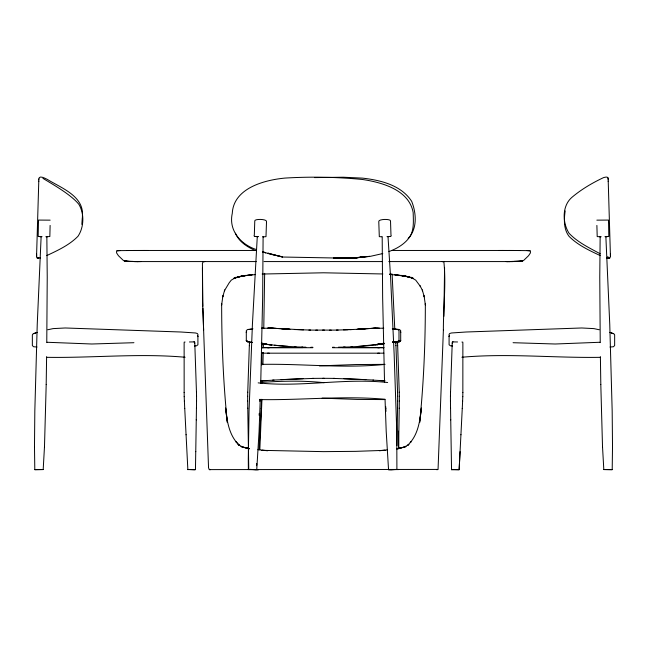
<?xml version="1.0" encoding="UTF-8"?>
<svg xmlns="http://www.w3.org/2000/svg" width="647" height="647" viewBox="0 0 647 647"><rect width="100%" height="100%" fill="white"/><g stroke="black" fill="none" stroke-linecap="round" stroke-linejoin="round"><path stroke-width="0.97" d="M261.776 383.517L261.776 380.541M261.784 364.973L261.792 352.518M261.792 347.86L261.792 345.716M460.066 451.622L459.144 469.682L451.549 469.698L451.921 469.447M462.848 392.583L462.872 343.161L462.799 342.15L461.934 342.053M34.485 446.689L34.825 410.926L37.243 324.365L41.093 237.522L40.729 236.584L41.351 236.632M196.542 401.18L196.551 396.287M204.8 261.614L203.126 261.889L202.414 263.361L202.834 306.266M397.622 401.172L397.63 396.287M399.328 401.164L399.336 396.279M36.58 253.859L36.758 257.829L40.535 257.918M264.663 273.333L263.766 328.636M385.046 399.361L386.21 431.452L388.548 469.714L396.902 469.471L396.773 431.128L394.152 354.313L390.562 276.892L388.063 237.506L388.418 236.527L387.108 236.624M452.229 343.128L452.334 341.98L453.094 341.899M46.77 342.603L47.231 277.118L46.859 237.667L47.271 236.713L46.188 236.794M196.445 408.378L196.542 400.994M397.525 408.362L397.622 401.003M399.231 408.338L399.328 400.994M462.783 396.676L462.848 392.405M36.556 256.406L38.78 181.071M46.188 384.512L46.608 356.594M196.267 419.911L196.445 408.192M195.758 451.646L196.267 419.717M397.525 408.208L396.926 445.589M398.592 448.484L399.231 408.184M194.666 469.706L187.856 469.471L195.459 469.682L195.75 451.444M46.196 384.504L44.481 446.802M608.051 178.257C607.913 176.299 604.913 177.302 603.602 177.593C592.353 182.883 581.499 189.272 571.964 197.295C561.831 205.932 562.38 222.786 569.045 233.276C577.731 242.374 589.312 247.866 600.222 253.802M612.199 469.633L603.813 469.52L612.199 469.633L612.515 446.689L612.175 410.934L609.757 324.365L605.907 237.522L606.271 236.584L605.649 236.632M247.664 396.457L247.744 392.187M450.449 396.457L450.53 392.187M50.118 225.431L49.843 236.519L45.961 236.753M263.224 352.631L262.925 364.601M263.337 347.633L263.426 343.63M185.066 342.053L184.201 342.15L184.128 343.161L184.152 392.583M194.771 343.128L194.666 341.98L193.906 341.899M260.725 383.534L262.65 297.749L263.103 236.794M262.456 382.547L262.512 380.557M82.339 217.457L81.837 224.396M82.371 216.462C84.466 196.259 61.562 188.156 47.49 179.518C45.573 178.564 38.65 174.601 38.869 179.243M260.248 399.345L259.083 431.412L256.754 469.576M261.954 399.361L259.827 449.705M247.744 392.365L249.346 345.522M443.874 316.359L444.586 267.769M450.53 392.365L452.132 345.522M459.144 469.682L452.334 469.447M443.381 330.002C443.292 307.673 446.22 283.928 443.874 261.889L442.2 261.614M38.788 181.427L38.86 178.887M249.346 345.676L249.443 342.975M259.827 401.383L259.9 399.328M261.534 401.375L261.606 399.32M443.397 329.808L438.051 469.431L209.313 469.609L208.544 467.862L202.608 301.801L202.414 267.769M452.132 345.676L452.229 342.975M462.613 401.375L462.791 396.498M249.499 342.166L249.443 343.128M261.186 408.54L261.534 401.205M462.265 408.556L462.613 401.205M259.14 415.277L259.237 413.36M260.612 420.024L261.186 408.394M259.091 449.633L260.612 419.903M460.931 434.8L462.265 408.378M460.939 434.606L459.144 469.576L451.549 469.576M44.481 446.77L43.187 469.576L34.801 469.576M608.22 181.071L610.444 256.406L609.878 258.08L607.347 258.064M565.171 210.971C563.917 219.406 563.577 229.256 569.077 236.373C577.755 245.124 589.174 250.389 600.181 255.557M449.333 336.003L449.091 336.618L449.398 335.963M398.989 340.5L397.606 341.762L392.931 342.473M400.695 340.5L399.312 341.762L397.234 342.158M262.763 251.877L270.931 254.344L282.602 256.81M388.548 469.714L396.926 469.439M263.03 236.875L265.99 236.656L266.515 221.549C267.009 218.864 253.826 218.718 254.772 221.104L254.32 235.047C253.034 236.503 256.252 236.6 254.853 236.414M408.152 238.452C417.566 228.852 416.312 212.912 411.686 201.346C401.164 185.082 380.517 180.157 362.449 178.119L343.379 177.229L314.499 177.601M388.936 251.546C397.209 248.602 405.232 243.757 410.166 236.309C414.242 229.111 413.344 220.449 413.166 212.515C409.066 189.886 381.997 182.365 362.401 179.478L362.239 179.454C336.513 176.979 310.511 176.526 284.712 178.095L284.551 178.119C263.992 180.125 233.567 188.293 232.281 213.332C228.391 230.494 240.838 244.534 256.333 249.556M608.261 256.98L607.582 256.81M596.849 220.15L608.487 220.077L608.835 236.357L606.271 236.632M508.914 261.574L522.598 261.056L511.672 261.574L519.46 261.445L522.517 261.056L523.811 260.28L528.591 255.678L530.411 252.904L530.451 251.343L529.853 250.648L527.087 250.518M36.588 332.534L32.722 334.119L32.35 334.968L32.35 345.547L33.555 346.743L37.016 347.035M437.687 469.609L436.741 469.73M46.819 255.557C57.858 250.357 69.366 245.1 78.012 236.252C84.094 227.17 84.442 213.769 78.894 204.355C70.483 194.027 51.129 183.497 42.904 178.329M233.64 278.331L242.471 275.929L252.33 274.66L237.635 276.867M35.367 332.898L37.194 332.356M233.915 278.307L242.471 275.929L255.484 274.554M33.846 333.472L35.536 333.011M382.789 253.551L370.682 256.269L363.185 257.255L345.441 258.193L282.48 257.021L273.042 254.619M397.832 448.678L406.057 446.559L397.8 448.711M47.749 329.768L53.054 328.619L65.21 327.98L180.828 332L195.434 332.97L197.262 333.464L197.909 334.297L197.909 344.77L196.518 345.813L194.44 346.024M396.635 448.856L403.987 447.247L408.953 444.473L407.804 445.152L410.974 441.828L410.238 442.588C418.391 433.037 420.057 420.016 421.407 407.998L419.677 422.37C423.712 382.959 425.362 343.233 425.338 303.629L425.402 305.093L424.052 295.719L424.27 296.811L422.289 289.969L422.628 290.827L420.129 285.917L420.582 286.67L415.73 280.151L410.724 277.191L413.36 278.331M251.125 329.202L249.241 329.517M240.538 276.301L242.471 275.929M397.29 342.134L399.336 341.737L400.695 340.629L400.695 330.649L399.466 329.517L392.381 328.684M397.856 448.751L400.679 448.25L396.781 448.743M243.264 275.792L245.625 275.396L234.998 277.854L236.276 277.191L231.27 280.151L229.184 282.812L224.372 290.827L224.711 289.969L222.73 296.811L222.948 295.719L221.597 305.093L221.662 303.629C221.638 343.233 223.288 382.959 227.323 422.37L225.593 407.998C226.968 421.108 229.087 435.649 239.196 445.152L238.047 444.473L243.013 447.247L249.2 448.711M383.752 343.654L358.26 346.436M384.051 343.889L366.598 345.935L350.949 346.881M369.607 256.301L355.858 257.789L362.765 257.166M375.098 344.916L375.923 344.802M376.805 344.916L377.63 344.802M393.02 342.449L397.63 341.737L398.989 340.629L398.989 330.649L397.759 329.517L392.357 328.838M519.015 261.445L522.517 261.056M382.199 343.606L384.092 343.395M390.432 236.414C389.033 236.6 392.26 236.503 390.974 235.047L390.521 221.104C391.273 218.694 378.26 218.921 378.778 221.549L379.304 236.656L381.884 236.778M252.937 328.838L247.534 329.517L246.305 330.649L246.305 340.629L247.688 341.762L252.362 342.473M387.157 449.9L379.36 450.676L385.175 450.336L355.801 451.347L323.5 451.638L261.825 450.336L267.64 450.676L257.886 449.697M378.414 344.026L380.355 343.832M382.296 343.646L384.229 343.452L382.474 343.614M34.801 469.633L43.187 469.52L34.801 469.633L34.485 446.656M378.091 344.018L379.846 343.856L377.832 344.026M354.871 257.829L333.472 258.056L346.994 258.169L364.795 257.045L345.441 258.193L362.765 257.263L353.666 257.959L355.13 257.846M382.094 343.517L383.897 343.355M382.523 343.452L384.229 343.306M381.811 343.686L383.8 343.517M355.858 257.789L361.778 257.296M365.393 328.83L358.713 329.299L370.691 328.474M387.933 236.592L390.044 236.438M363.687 328.83L357.007 329.299L375.592 328.102M387.69 236.608L389.413 236.487M383.614 364.544C343.096 368.539 302.513 363.614 261.938 364.366M274.029 380.129L260.555 380.905M267.413 380.565L262.003 380.905M261.477 328.304L263.24 328.191M387.246 236.616L388.119 236.559M371.321 328.369L383.76 328.191M373.028 328.369L379.199 327.98M609.984 347.035L613.445 346.743L614.65 345.547L614.65 334.968L614.278 334.119L610.412 332.534M272.581 380.129L303.031 378.657M608.293 258.177L609.345 258.113L608.35 258.169M262.003 382.361C282.674 380.913 303.459 380.525 324.098 382.692M599.906 342.271L555.191 344.002L513.071 342.708M352.712 257.959L355.074 257.829M372.526 328.361L377.298 328.102M461.893 357.241C507.863 353.157 553.889 358.042 599.906 357.33M281.146 379.611L313.617 378.398M117.236 250.648L130.055 250.518M119.913 250.518L117.147 250.648L116.549 251.343L116.589 252.904L118.409 255.678L123.189 260.28L124.402 261.056L127.54 261.445L135.328 261.574L124.402 261.056L127.985 261.445M343.492 329.865L359.967 329.202M347.997 329.735L336.391 330.075M349.865 329.655L352.664 329.525M120.488 250.518L117.147 250.648L120.196 250.518M604.953 236.689L608.107 236.559M347.771 258.137L356.764 257.765M133.929 342.708L91.809 344.002L47.094 342.271M319.4 365.887L355.971 364.544L385.062 364.366M262.164 274.037L323.5 272.791L382.87 273.964M390.651 469.706L398.237 469.447M261.534 328.191L275.679 328.369M261.679 347.649L263.151 347.609M343.436 347.107L352.664 346.881M508.809 261.574L515.489 261.445M512.861 261.445L506.593 261.574L517.09 261.445M506.011 261.574L519.46 261.445L517.471 261.445M507.022 261.574L515.109 261.445M189.434 341.972L194.351 341.891M338.389 347.196L345.142 347.107M382.191 236.794L382.644 297.749L384.544 382.547M332.437 347.269L334.402 347.253M315.801 330.132L324.357 330.075M312.169 378.398L324.228 378.309M126.65 250.518L145.171 250.47M148.406 250.47L139.17 250.518M329.493 330.132L338.106 330.075M396.587 341.899L397.452 341.98M262.787 236.753L263.41 236.753M146.626 250.47L130.435 250.518L134.107 250.518M261.445 347.609L269.265 347.585M261.445 347.73L269.265 347.714M377.735 353.181L383.849 353.165M133.436 250.47L256.519 250.47M392.171 250.47L513.564 250.47M134.479 250.518L138.806 250.518M507.83 250.518L498.594 250.47M508.194 250.518L512.521 250.518L500.374 250.47M512.893 250.518L516.565 250.518L508.752 250.47M516.945 250.518L529.764 250.648M129.529 261.445L124.483 261.056M134.625 261.574L256.261 261.574M264.065 261.574L382.442 261.574M388.798 261.574L512.375 261.574M267.559 347.585L302.804 347.585M342.239 347.585L379.441 347.585M267.559 347.714L312.849 347.714M332.445 347.714L379.441 347.714M267.559 353.181L379.441 353.181M47.094 357.33C93.111 358.042 139.137 353.157 185.107 357.241M259.924 399.579C301.631 400.331 343.331 395.511 384.989 399.256M384.431 399.579L357.152 399.409L322.133 398.164M187.865 469.576L195.451 469.576M258.056 469.576L248.367 469.576L248.286 458.909L249.038 410.902L252.419 324.349L257.231 237.506L256.867 236.527L257.959 236.632M388.944 469.576L398.633 469.576M612.199 469.576L603.813 469.576L602.519 446.77M377.735 347.585L383.849 347.609M377.735 347.714L383.849 347.73M261.445 353.165L269.265 353.181M501.829 250.47L520.35 250.518M308.894 330.075L317.507 330.132M452.649 341.891L457.566 341.972M322.643 330.075L331.199 330.132M322.772 378.309L334.831 378.398M310.892 347.253L312.857 347.269M131.891 261.445L140.989 261.574M129.91 261.445L138.191 261.574L131.511 261.445M139.978 261.574L127.54 261.445L138.45 261.574M301.858 347.107L305.894 347.18M601.039 236.753L597.205 236.6L596.882 225.431M333.383 378.398L365.854 379.611M310.609 330.075L294.336 329.525M294.336 346.881L302.626 347.075M600.812 236.794L599.729 236.713L600.141 237.667L599.769 277.118L600.23 342.603M389.753 274.207L391.718 274.279L389.947 274.174M256.349 469.706L248.763 469.447L247.769 408.184M50.151 220.15L38.513 220.077L38.165 236.357L40.729 236.632M38.893 236.559L42.047 236.689M343.969 378.657L373.473 380.072M526.512 250.518L529.853 250.648L526.804 250.518M273.972 328.369L267.801 327.98L303.508 329.865M38.65 258.169L37.655 258.113L38.707 258.177M262.003 364.463L263.386 364.544M387.65 382.514C344.455 377.799 301.348 387.577 258.161 382.862M257.352 236.567L258.185 236.624L255.25 236.438M296.051 346.881L280.402 345.935L262.14 343.751M269.508 327.98L289.993 329.299L283.313 328.83M255.88 236.487L257.603 236.608M372.971 380.129L385.062 380.824M379.587 380.565L383.614 380.824M281.607 328.83L288.287 329.299L287.033 329.202M287.794 346.363L274.457 345.191M261.299 343.193L263.103 343.355M261.396 343.355L263.2 343.517M452.56 346.024L450.482 345.813L449.091 344.77L449.091 334.297L449.738 333.464L451.566 332.97L466.172 332L581.79 327.98L593.946 328.619L599.251 329.768M389.518 274.336L406.462 276.301M252.265 342.449L247.664 341.737L246.305 340.5M269.079 344.552L271.902 344.916L269.006 344.544M403.736 275.792L401.375 275.396L412.002 277.854L404.529 275.929L394.67 274.66L409.365 276.867M210.259 469.73L209.313 469.609M270.195 344.916L261.534 343.654M249.249 448.614L246.345 448.217L249.144 448.751M606.773 257.975L607.905 258.145L606.465 257.918M264.655 343.889L267.074 344.293L262.286 343.492M248.529 448.452L240.943 446.559L249.168 448.678M282.48 257.021L268.084 253.212M611.464 333.011L613.154 333.472M404.529 275.929L413.085 278.307M267.979 253.179L272.193 254.376M609.806 332.356L611.633 332.898M263.111 251.99L265.674 252.831L262.828 251.885M254.683 250.3C246.847 246.669 238.727 241.533 235.427 233.187M236.762 442.588L236.026 441.828L239.196 445.152M197.602 335.963L197.909 336.618L197.667 336.003M608.059 177.901L608.131 179.243M397.501 342.166L397.557 343.128M395.794 342.166L395.851 343.128M610.444 256.406L610.42 253.859M392.106 274.037L394.799 329.339M385.814 408.394L385.96 411.411M184.735 408.378L186.069 434.8M186.061 434.606L187.856 469.682M385.725 406.599L385.814 408.54M184.387 401.205L184.735 408.556M602.519 446.802L600.804 384.504M608.14 178.887L608.212 181.427M397.557 342.975L397.654 345.676M395.851 342.975L395.94 345.676M194.771 342.975L194.868 345.676M184.209 396.498L184.387 401.383M397.654 345.522L399.256 392.365M395.94 345.522L397.549 392.365M203.627 330.156L202.899 308.207M194.868 345.522L196.47 392.365M399.256 392.187L399.336 396.457M397.549 392.187L397.63 396.457M196.47 392.187L196.551 396.457M450.555 408.192L450.733 419.911M450.733 419.717L451.541 469.682M600.392 356.594L600.812 384.512M398.479 431.177L398.698 448.533M184.152 392.405L184.217 396.676M450.458 400.994L450.555 408.378M247.672 400.994L247.769 408.338M450.449 396.279L450.458 401.18M261.792 343.161L261.792 345.862M247.664 396.279L247.672 401.164M256.657 463.697L256.552 465.703L256.665 463.713M398.649 341.244L397.606 341.762L398.989 340.419L398.649 341.244M400.356 341.244L399.312 341.762L400.695 340.419L400.356 341.244M246.612 331.83L246.305 332.534L246.612 331.83M394.557 341.462L392.656 341.859L394.557 341.462M250.664 469.431L250.074 469.439L258.452 469.714L250.664 469.431M263.151 353.165L261.679 353.125L263.151 353.165M247.688 341.762L246.305 340.419L247.688 341.762M400.695 332.534L400.388 331.83L400.695 332.534"/></g></svg>
